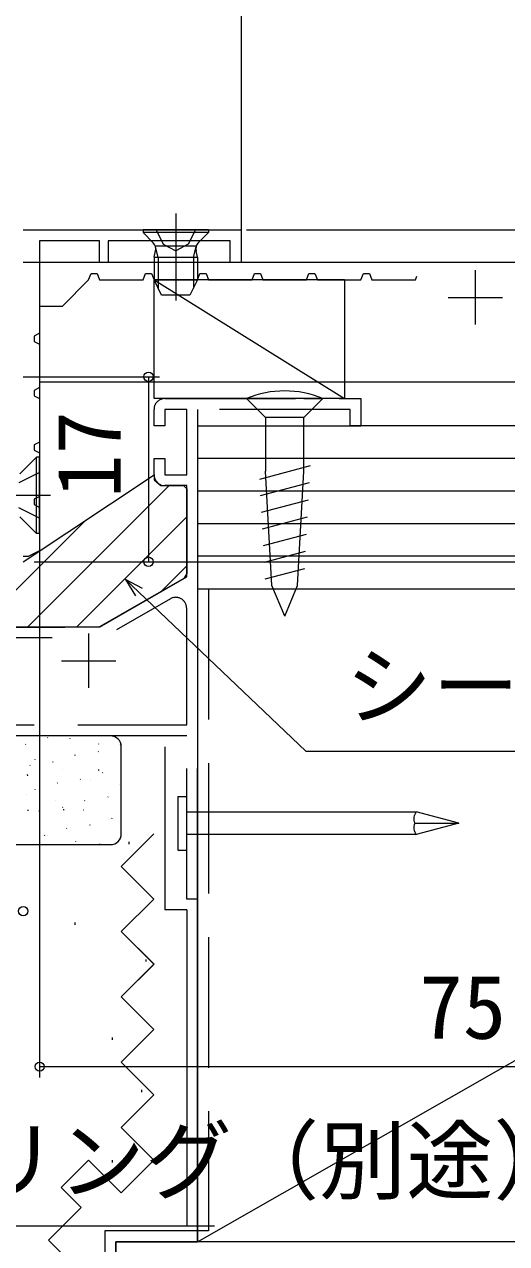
# Model space of a CAD drawing. Units: millimetres, scale not verified. Extents: x -1682 to -692, y -1188 to 424.
# Drawn here: x -1499.3 to -1455.1, y -293.5 to -181.4 of the extents above; entities that cross this region are included whole.
import ezdxf
from ezdxf.enums import TextEntityAlignment as Align

# ---------------------------------------------------------------- set-up
doc = ezdxf.new("R2010")
doc.units = ezdxf.units.MM
doc.header["$LTSCALE"] = 4
doc.linetypes.add('CHAIN2', pattern=[12, 9, -1, 1, -1])
doc.linetypes.add('DASHED3', pattern=[4, 3, -1])
for name, color, linetype, lineweight in [('0-3_YKK_11', 7, 'Continuous', 9), ('0-4_YKK_11E', 4, 'Continuous', 9), ('0-5_YKK_12', 2, 'Continuous', 9), ('0-6_YKK_13', 4, 'Continuous', 9), ('0-7_YKK_D', 6, 'Continuous', 9), ('0-8_YSS_K', 3, 'Continuous', 9)]:
    doc.layers.add(name, color=color, linetype=linetype, lineweight=lineweight)
doc.styles.add('ＭＳ ゴシック', font='')
doc.styles.get('ＭＳ ゴシック').set_extended_font_data('MS Gothic')

msp = doc.modelspace()

# ---------------------------------------------------------------- linework, layer by layer
at = {"layer": '0-3_YKK_11'}
for p, q in [((-1499.428, -200.336), (-1479.428, -200.336)), ((-1479.428, -200.336), (-1479.428, -203.336)), ((-1497.928, -201.336), (-1497.928, -209.836)), ((-1492.428, -201.336), (-1497.928, -201.336)), ((-1492.428, -203.336), (-1492.428, -201.336)), ((-1491.628, -201.336), (-1491.628, -203.336)), ((-1480.428, -201.336), (-1491.628, -201.336)), ((-1480.428, -203.336), (-1480.428, -201.336)), ((-1497.928, -203.336), (-1497.928, -207.336)), ((-1439.928, -203.336), (-1497.928, -203.336)), ((-1491.628, -203.336), (-1492.428, -203.336)), ((-1479.428, -203.336), (-1480.428, -203.336)), ((-1495.828, -207.336), (-1493.428, -204.936)), ((-1493.428, -204.936), (-1493.207, -204.336)), ((-1493.207, -204.336), (-1492.649, -204.336)), ((-1492.649, -204.336), (-1492.428, -204.936)), ((-1492.428, -204.936), (-1488.428, -204.936)), ((-1488.428, -204.936), (-1488.207, -204.336)), ((-1488.207, -204.336), (-1487.649, -204.336)), ((-1487.649, -204.336), (-1487.428, -204.936)), ((-1487.428, -204.936), (-1483.428, -204.936)), ((-1483.428, -204.936), (-1483.207, -204.336)), ((-1483.207, -204.336), (-1482.649, -204.336)), ((-1482.649, -204.336), (-1482.428, -204.936)), ((-1482.428, -204.936), (-1478.428, -204.936)), ((-1478.428, -204.936), (-1478.207, -204.336)), ((-1478.207, -204.336), (-1477.649, -204.336)), ((-1477.649, -204.336), (-1477.428, -204.936)), ((-1477.428, -204.936), (-1473.428, -204.936)), ((-1473.428, -204.936), (-1473.207, -204.336)), ((-1473.207, -204.336), (-1472.649, -204.336)), ((-1472.649, -204.336), (-1472.428, -204.936)), ((-1472.428, -204.936), (-1468.428, -204.936)), ((-1468.428, -204.936), (-1468.207, -204.336)), ((-1468.207, -204.336), (-1467.649, -204.336)), ((-1467.649, -204.336), (-1467.428, -204.936)), ((-1467.428, -204.936), (-1463.428, -204.936)), ((-1463.428, -204.936), (-1463.304, -204.598)), ((-1457.928, -204.036), (-1457.928, -209.036)), ((-1460.428, -206.536), (-1455.428, -206.536)), ((-1497.928, -207.336), (-1495.828, -207.336)), ((-1497.928, -209.836), (-1498.428, -210.091)), ((-1498.428, -210.091), (-1498.428, -210.581)), ((-1498.428, -210.581), (-1497.928, -210.836)), ((-1497.928, -210.836), (-1497.928, -214.836)), ((-1497.928, -214.836), (-1498.428, -215.091)), ((-1498.428, -215.091), (-1498.428, -215.581)), ((-1498.428, -215.581), (-1497.928, -215.836)), ((-1497.928, -215.836), (-1497.928, -219.836)), ((-1497.928, -219.836), (-1498.428, -220.091)), ((-1498.428, -220.091), (-1498.428, -220.581)), ((-1498.428, -220.581), (-1497.928, -220.836)), ((-1497.928, -220.836), (-1497.928, -224.836)), ((-1497.928, -224.836), (-1498.428, -225.091)), ((-1498.428, -225.091), (-1498.428, -225.581)), ((-1498.428, -225.581), (-1497.928, -225.836)), ((-1497.928, -225.836), (-1497.928, -229.836)), ((-1498.971, -230.367), (-1499.428, -230.367)), ((-1497.928, -229.836), (-1498.971, -230.367))]:
    msp.add_line(p, q, dxfattribs=at)
at = {"layer": '0-4_YKK_11E', "linetype": 'DASHED3'}
for p, q in [((-1486.428, -215.836), (-1468.428, -215.836)), ((-1468.428, -215.836), (-1468.428, -218.336)), ((-1487.428, -218.336), (-1487.428, -216.836)), ((-1486.428, -216.836), (-1486.428, -218.336)), ((-1484.428, -216.836), (-1486.428, -216.836)), ((-1484.428, -222.836), (-1484.428, -216.836)), ((-1469.428, -216.836), (-1483.428, -216.836)), ((-1483.428, -216.836), (-1483.428, -261.836)), ((-1469.428, -218.336), (-1469.428, -216.836)), ((-1486.428, -218.336), (-1487.428, -218.336)), ((-1468.428, -218.336), (-1469.428, -218.336)), ((-1487.428, -221.336), (-1486.428, -221.336)), ((-1487.428, -222.836), (-1487.428, -221.336)), ((-1486.428, -221.336), (-1486.428, -222.836)), ((-1486.428, -222.836), (-1484.428, -222.836)), ((-1484.428, -223.836), (-1486.428, -223.836)), ((-1484.428, -232.217), (-1484.428, -223.836)), ((-1492.428, -236.836), (-1484.428, -232.217)), ((-1485.928, -234.238), (-1490.872, -237.092)), ((-1484.428, -245.836), (-1484.428, -235.104)), ((-1507.628, -236.836), (-1492.428, -236.836)), ((-1496.764, -237.836), (-1515.092, -237.836)), ((-1526.428, -245.836), (-1484.428, -245.836)), ((-1484.428, -246.836), (-1525.428, -246.836)), ((-1484.428, -261.836), (-1484.428, -246.836)), ((-1483.428, -261.836), (-1484.428, -261.836))]:
    msp.add_line(p, q, dxfattribs=at)
at = {"layer": '0-4_YKK_11E', "color": 7, "linetype": 'DASHED3'}
for p, q in [((-1486.428, -215.836), (-1468.428, -215.836)), ((-1468.428, -215.836), (-1468.428, -218.336)), ((-1487.428, -218.336), (-1487.428, -216.836)), ((-1486.428, -216.836), (-1486.428, -218.336)), ((-1484.428, -216.836), (-1486.428, -216.836)), ((-1484.428, -222.836), (-1484.428, -216.836)), ((-1469.428, -216.836), (-1483.428, -216.836)), ((-1483.428, -216.836), (-1483.428, -261.836)), ((-1469.428, -218.336), (-1469.428, -216.836)), ((-1486.428, -218.336), (-1487.428, -218.336)), ((-1468.428, -218.336), (-1469.428, -218.336)), ((-1487.428, -221.336), (-1486.428, -221.336)), ((-1487.428, -222.836), (-1487.428, -221.336)), ((-1486.428, -221.336), (-1486.428, -222.836)), ((-1486.428, -222.836), (-1484.428, -222.836)), ((-1484.428, -223.836), (-1486.428, -223.836)), ((-1484.428, -232.217), (-1484.428, -223.836)), ((-1492.428, -236.836), (-1484.428, -232.217)), ((-1485.928, -234.238), (-1490.872, -237.092)), ((-1484.428, -245.836), (-1484.428, -235.104)), ((-1507.628, -236.836), (-1492.428, -236.836)), ((-1496.764, -237.836), (-1515.092, -237.836)), ((-1526.428, -245.836), (-1484.428, -245.836)), ((-1484.428, -246.836), (-1525.428, -246.836)), ((-1484.428, -261.836), (-1484.428, -246.836)), ((-1483.428, -261.836), (-1484.428, -261.836))]:
    msp.add_line(p, q, dxfattribs=at)
at = {"layer": '0-4_YKK_11E'}
for p, q in [((-1493.428, -237.436), (-1493.428, -242.436)), ((-1495.928, -239.936), (-1490.928, -239.936))]:
    msp.add_line(p, q, dxfattribs=at)
at = {"layer": '0-4_YKK_11E', "color": 7}
for p, q in [((-1493.428, -237.436), (-1493.428, -242.436)), ((-1495.928, -239.936), (-1490.928, -239.936))]:
    msp.add_line(p, q, dxfattribs=at)
at = {"layer": '0-4_YKK_11E', "linetype": 'DASHED3'}
for centre, start, end in [((-1486.428, -216.836), 89.99997, 180.00002), ((-1486.428, -222.836), 180.00002, 270), ((-1485.428, -235.104), 0, 120.00125)]:
    msp.add_arc(centre, 1, start, end, dxfattribs=at)
at = {"layer": '0-4_YKK_11E', "color": 7, "linetype": 'DASHED3'}
for centre, start, end in [((-1486.428, -216.836), 89.99997, 180.00002), ((-1486.428, -222.836), 180.00002, 270), ((-1485.428, -235.104), 0, 120.00125)]:
    msp.add_arc(centre, 1, start, end, dxfattribs=at)
at = {"layer": '0-5_YKK_12'}
for p, q in [((-1479.428, -77.832), (-1479.428, -203.336)), ((-1479.428, -203.336), (-1499.428, -203.336)), ((-1497.928, -203.336), (-1497.928, -214.336)), ((-1422.928, -214.336), (-1497.928, -214.336))]:
    msp.add_line(p, q, dxfattribs=at)
at = {"layer": '0-6_YKK_13'}
for p, q in [((-1485.428, -198.836), (-1485.428, -206.823)), ((-1488.428, -200.336), (-1488.428, -200.586)), ((-1482.428, -200.336), (-1488.428, -200.336)), ((-1482.428, -200.336), (-1482.428, -200.586)), ((-1482.428, -200.586), (-1488.428, -200.586)), ((-1488.428, -200.586), (-1487.499, -201.515)), ((-1482.428, -200.586), (-1483.358, -201.515)), ((-1487.428, -202.836), (-1487.288, -202.275)), ((-1483.554, -201.836), (-1487.303, -201.836)), ((-1487.049, -202.836), (-1487.288, -201.886)), ((-1483.807, -202.836), (-1483.568, -201.886)), ((-1483.428, -202.836), (-1483.568, -202.275)), ((-1487.428, -202.836), (-1483.428, -202.836)), ((-1487.428, -202.836), (-1487.428, -204.936)), ((-1487.049, -202.836), (-1487.049, -205.694)), ((-1483.807, -202.836), (-1483.807, -205.694)), ((-1483.428, -202.836), (-1483.428, -204.936)), ((-1487.428, -215.836), (-1487.428, -204.936)), ((-1486.728, -206.336), (-1487.428, -204.936)), ((-1469.928, -204.936), (-1487.428, -204.936)), ((-1483.428, -204.936), (-1484.128, -206.336)), ((-1469.928, -204.936), (-1469.928, -215.836)), ((-1484.128, -206.336), (-1486.728, -206.336)), ((-1498.228, -221.236), (-1499.755, -222.763)), ((-1498.228, -228.236), (-1498.228, -221.236)), ((-1497.928, -221.236), (-1498.228, -221.236)), ((-1497.928, -228.236), (-1497.928, -221.236)), ((-1498.228, -228.236), (-1499.755, -226.709)), ((-1497.928, -228.236), (-1498.228, -228.236))]:
    msp.add_line(p, q, dxfattribs=at)
at = {"layer": '0-6_YKK_13', "linetype": 'DASHED3'}
for p, q in [((-1483.628, -200.336), (-1484.283, -201.65)), ((-1484.283, -201.65), (-1485.428, -202.258)), ((-1497.928, -222.636), (-1499.844, -223.591)), ((-1497.928, -226.836), (-1499.844, -225.881))]:
    msp.add_line(p, q, dxfattribs=at)
at = {"layer": '0-6_YKK_13', "linetype": 'CHAIN2'}
msp.add_line((-1496.928, -224.736), (-1508.928, -224.736), dxfattribs=at)
at = {"layer": '0-6_YKK_13', "linetype": 'DASHED3'}
msp.add_lwpolyline([(-1487.228, -200.336), (-1486.573, -201.65), (-1485.428, -202.258)], dxfattribs=at)
at = {"layer": '0-6_YKK_13'}
msp.add_lwpolyline([(-1487.428, -204.936), (-1469.928, -215.836), (-1487.428, -215.836)], dxfattribs=at)
for centre, start, end in [((-1488.064, -202.081), 345.96375, 45), ((-1482.792, -202.081), 135, 194.03624)]:
    msp.add_arc(centre, 0.8, start, end, dxfattribs=at)
at = {"layer": '0-7_YKK_D'}
for p, q in [((-1478.928, -200.336), (-1384.827, -200.336)), ((-1497.928, -207.836), (-1497.928, -278.24)), ((-1499.428, -213.836), (-1486.928, -213.836)), ((-1487.928, -213.836), (-1487.928, -230.838)), ((-1498.428, -230.838), (-1486.928, -230.838)), ((-1498.428, -230.838), (-1374.827, -230.838)), ((-1496.509, -230.836), (-1364.827, -230.836)), ((-1490.042, -232.455), (-1488.812, -233.628)), ((-1490.042, -232.455), (-1489.126, -233.957)), ((-1488.497, -233.298), (-1490.042, -232.455)), ((-1488.812, -233.628), (-1473.472, -248.245)), ((-1473.472, -248.245), (-1431.472, -248.245)), ((-1497.928, -277.24), (-1422.928, -277.24)), ((-1523.864, -291.862), (-1481.864, -291.862))]:
    msp.add_line(p, q, dxfattribs=at)
for centre in [(-1487.928, -213.836), (-1487.928, -230.838), (-1499.437, -262.947), (-1497.928, -277.24)]:
    msp.add_circle(centre, 0.425, dxfattribs=at)
at = {"layer": '0-8_YSS_K'}
for p, q in [((-1478.928, -215.836), (-1477.178, -217.586)), ((-1477.178, -215.836), (-1478.928, -215.836)), ((-1473.678, -215.836), (-1477.178, -215.836)), ((-1471.928, -215.836), (-1473.678, -217.586)), ((-1473.678, -215.836), (-1471.928, -215.836)), ((-1483.428, -218.336), (-1468.428, -218.336)), ((-1473.678, -217.586), (-1477.178, -217.586)), ((-1477.178, -217.586), (-1477.178, -222.503)), ((-1473.678, -222.503), (-1473.678, -217.586)), ((-1363.26, -218.336), (-1468.428, -218.336)), ((-1483.428, -220.836), (-1483.428, -233.336)), ((-1363.26, -221.336), (-1483.428, -221.336)), ((-1499.428, -230.838), (-1487.428, -222.836)), ((-1487.428, -222.836), (-1487.428, -223.313)), ((-1477.721, -223.232), (-1473.066, -221.985)), ((-1476.595, -233.019), (-1477.178, -222.503)), ((-1474.262, -233.019), (-1473.678, -222.503)), ((-1499.034, -236.836), (-1486.034, -223.836)), ((-1487.428, -223.313), (-1486.805, -223.836)), ((-1486.805, -223.836), (-1484.728, -223.836)), ((-1484.728, -223.836), (-1484.428, -224.136)), ((-1477.636, -224.762), (-1473.154, -223.561)), ((-1484.428, -224.136), (-1484.428, -231.928)), ((-1363.26, -224.336), (-1483.428, -224.336)), ((-1477.551, -226.292), (-1473.241, -225.138)), ((-1503.524, -236.836), (-1493.718, -227.03)), ((-1494.544, -236.836), (-1484.428, -226.72)), ((-1363.26, -227.336), (-1483.428, -227.336)), ((-1477.466, -227.823), (-1473.328, -226.714)), ((-1477.382, -229.353), (-1473.416, -228.29)), ((-1363.26, -230.336), (-1483.428, -230.336)), ((-1477.297, -230.883), (-1473.503, -229.867)), ((-1486.81, -233.592), (-1484.428, -231.21)), ((-1484.428, -231.928), (-1484.678, -232.361)), ((-1477.212, -232.413), (-1473.591, -231.443)), ((-1484.678, -232.361), (-1492.359, -236.796)), ((-1475.428, -235.836), (-1476.595, -233.019)), ((-1475.428, -235.836), (-1474.262, -233.019)), ((-1483.428, -293.336), (-1378.428, -233.336)), ((-1483.428, -233.336), (-1483.428, -293.336)), ((-1483.428, -233.336), (-1363.26, -233.336)), ((-1492.509, -236.836), (-1507.128, -236.836)), ((-1492.359, -236.796), (-1492.509, -236.836)), ((-1491.428, -246.836), (-1501.428, -246.836)), ((-1499.226, -247.632), (-1499.199, -247.59)), ((-1497.196, -247.016), (-1497.169, -246.974)), ((-1495.81, -246.854), (-1495.811, -246.836)), ((-1495.124, -247.067), (-1495.122, -247.057)), ((-1492.497, -247.594), (-1492.495, -247.584)), ((-1494.68, -248.632), (-1494.653, -248.59)), ((-1492.551, -248.305), (-1492.524, -248.263)), ((-1490.522, -247.689), (-1490.495, -247.647)), ((-1490.428, -255.836), (-1490.428, -247.836)), ((-1486.428, -247.836), (-1486.428, -262.836)), ((-1498.839, -249.574), (-1498.812, -249.532)), ((-1498.336, -249.032), (-1498.334, -249.023)), ((-1496.71, -249.248), (-1496.683, -249.206)), ((-1499.027, -250.497), (-1499.028, -250.396)), ((-1495.789, -249.9), (-1495.787, -249.89)), ((-1494.194, -250.863), (-1494.167, -250.821)), ((-1493.253, -250.817), (-1493.251, -250.807)), ((-1492.499, -250.032), (-1492.5, -249.932)), ((-1492.164, -250.247), (-1492.137, -250.205)), ((-1498.352, -251.806), (-1498.325, -251.764)), ((-1496.323, -251.19), (-1496.296, -251.148)), ((-1490.626, -251.344), (-1490.624, -251.334)), ((-1499.092, -252.255), (-1499.09, -252.245)), ((-1496.465, -252.782), (-1496.463, -252.772)), ((-1493.807, -252.805), (-1493.78, -252.763)), ((-1491.678, -252.479), (-1491.651, -252.437)), ((-1485.251, -252.401), (-1485.251, -257.336)), ((-1485.251, -252.401), (-1484.428, -252.401)), ((-1484.428, -257.336), (-1484.428, -252.401)), ((-1498.982, -253.721), (-1498.984, -253.621)), ((-1497.965, -253.748), (-1497.938, -253.706)), ((-1495.836, -253.421), (-1495.809, -253.379)), ((-1495.716, -253.674), (-1495.717, -253.574)), ((-1493.918, -253.65), (-1493.916, -253.64)), ((-1484.428, -253.818), (-1463.347, -253.818)), ((-1459.428, -254.868), (-1463.347, -253.818)), ((-1495.449, -255.363), (-1495.422, -255.321)), ((-1493.32, -255.037), (-1493.293, -254.995)), ((-1491.382, -254.566), (-1491.38, -254.556)), ((-1491.291, -254.421), (-1491.264, -254.379)), ((-1497.479, -255.98), (-1497.452, -255.937)), ((-1497.221, -256.004), (-1497.219, -255.995)), ((-1494.594, -256.531), (-1494.592, -256.522)), ((-1490.431, -258.834), (-1487.431, -255.833)), ((-1489.747, -256.583), (-1489.747, -256.783)), ((-1463.347, -255.918), (-1484.428, -255.918)), ((-1501.428, -256.836), (-1491.428, -256.836)), ((-1495.672, -256.836), (-1495.672, -256.799)), ((-1492.404, -256.836), (-1492.406, -256.751)), ((-1485.251, -257.336), (-1484.428, -257.336)), ((-1487.431, -261.833), (-1490.431, -258.834)), ((-1490.431, -264.833), (-1487.431, -261.833)), ((-1484.428, -262.836), (-1486.428, -262.836)), ((-1484.428, -262.836), (-1484.428, -291.833)), ((-1494.692, -264.001), (-1494.692, -264.201)), ((-1487.431, -267.833), (-1490.431, -264.833)), ((-1488.18, -267.383), (-1488.18, -267.583)), ((-1490.431, -270.833), (-1487.431, -267.833)), ((-1487.431, -273.833), (-1490.431, -270.833)), ((-1490.431, -276.833), (-1487.431, -273.833)), ((-1491.257, -274.563), (-1491.257, -274.763)), ((-1487.431, -279.833), (-1490.431, -276.833)), ((-1490.431, -282.833), (-1487.431, -279.833)), ((-1488.583, -279.38), (-1488.583, -279.58)), ((-1487.431, -285.833), (-1490.431, -282.833)), ((-1495.941, -288.343), (-1493.431, -285.833)), ((-1493.431, -285.833), (-1490.431, -288.833)), ((-1491.257, -285.846), (-1491.257, -286.046)), ((-1490.431, -288.833), (-1487.431, -285.833)), ((-1490.431, -288.833), (-1487.431, -285.833)), ((-1494.111, -290.173), (-1495.941, -288.343)), ((-1497.111, -293.173), (-1494.111, -290.173)), ((-1494.111, -296.173), (-1497.111, -293.173)), ((-1490.928, -293.336), (-1490.928, -335.836)), ((-1370.928, -293.336), (-1490.928, -293.336))]:
    msp.add_line(p, q, dxfattribs=at)
at = {"layer": '0-8_YSS_K', "linetype": 'DASHED3'}
for p, q in [((-1487.428, -267.833), (-1490.428, -264.833)), ((-1490.428, -270.833), (-1487.428, -267.833)), ((-1491.928, -292.333), (-1491.928, -338.833))]:
    msp.add_line(p, q, dxfattribs=at)
msp.add_lwpolyline([(-1482.428, -233.336), (-1482.428, -292.333), (-1491.928, -292.333)], dxfattribs=at)
at = {"layer": '0-8_YSS_K'}
for points in [[(-1490.928, -339.836), (-1490.928, -293.336), (-1483.428, -293.336), (-1483.428, -249.836)], [(-1463.485, -254.868), (-1459.428, -254.868), (-1463.347, -255.918)]]:
    msp.add_lwpolyline(points, dxfattribs=at)
for centre, radius, start, end in [((-1475.428, -224.236), 9.1, 67.38013, 112.61986), ((-1491.428, -247.836), 1, 0, 90), ((-1462.517, -254.462), 1.05, 142.21414, 202.78584), ((-1462.517, -255.275), 1.05, 157.21414, 217.78584), ((-1491.428, -255.836), 1, 270, 0)]:
    msp.add_arc(centre, radius, start, end, dxfattribs=at)

# ---------------------------------------------------------------- texts
at = {"layer": '0-7_YKK_D', "color": 4, "style": 'ＭＳ ゴシック'}
msp.add_text('17', height=5.865, rotation=90, dxfattribs=at).set_placement((-1488.728, -224.977), align=Align.BOTTOM_LEFT)
for s, p in [('シーリング（別途）', (-1469.872, -246.95)), ('75', (-1463.068, -276.44)), ('シーリング（別途）', (-1520.264, -290.567))]:
    msp.add_text(s, height=5.865, dxfattribs=at).set_placement(p, align=Align.BOTTOM_LEFT)

doc.saveas('drawing.dxf')
